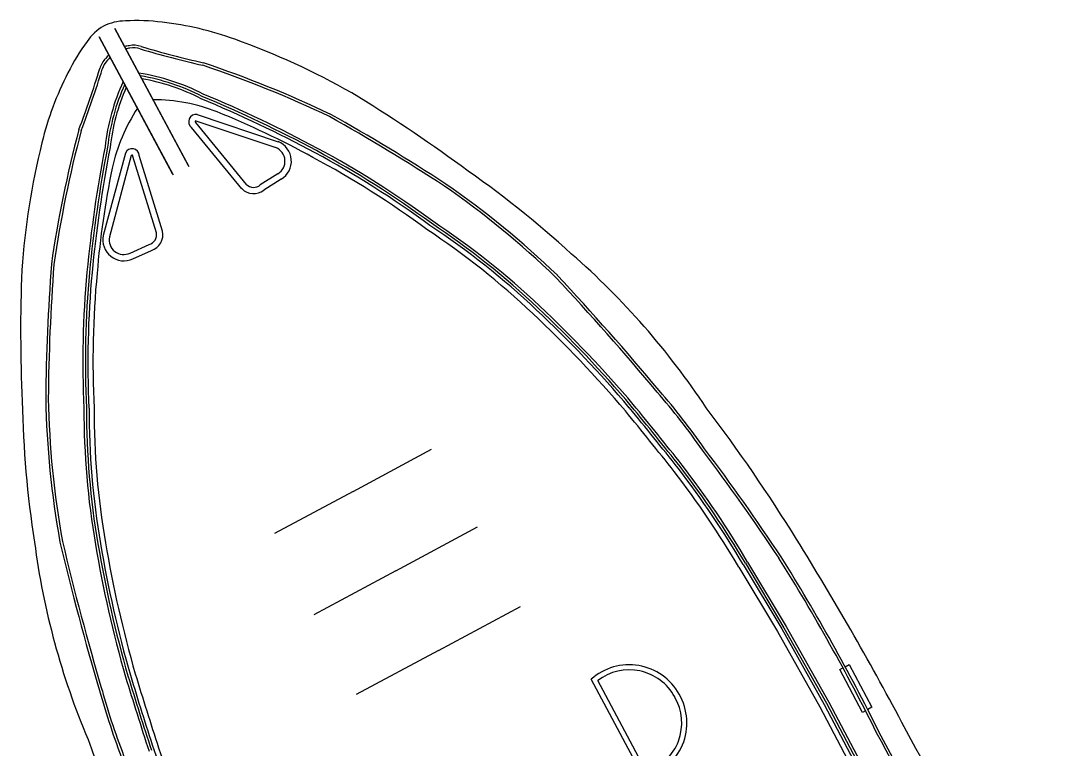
# Model space of a CAD drawing. Header units: metres. Extents: x 267365 to 277461, y 2088854 to 2108025.
# Drawn here: x 271069 to 271100.11, y 2092201.27 to 2092223.28 of the extents above; entities that cross this region are included whole.
import ezdxf

# ---------------------------------------------------------------- set-up
doc = ezdxf.new("R2010")
doc.units = ezdxf.units.M

msp = doc.modelspace()

# ---------------------------------------------------------------- linework, layer by layer
at = {"color": 30}
for p, q in [((271073.595, 2092218.661), (271071.379, 2092222.794)), ((271071.379, 2092222.794), (271073.612, 2092218.629)), ((271073.595, 2092218.661), (271071.379, 2092222.794)), ((271071.379, 2092222.794), (271073.612, 2092218.629)), ((271071.852, 2092223.049), (271074.086, 2092218.883)), ((271074.069, 2092218.915), (271071.852, 2092223.049)), ((271071.852, 2092223.049), (271074.086, 2092218.883)), ((271074.069, 2092218.915), (271071.852, 2092223.049)), ((271074.299, 2092220.261), (271076.718, 2092219.449)), ((271074.299, 2092220.261), (271076.718, 2092219.449)), ((271074.339, 2092220.45), (271076.785, 2092219.628)), ((271074.339, 2092220.45), (271076.785, 2092219.628)), ((271075.682, 2092218.208), (271074.17, 2092220.056)), ((271075.682, 2092218.208), (271074.17, 2092220.056)), ((271075.825, 2092218.337), (271074.296, 2092220.204)), ((271075.825, 2092218.337), (271074.296, 2092220.204)), ((271072.167, 2092219.285), (271071.498, 2092216.793)), ((271072.167, 2092219.285), (271071.498, 2092216.793)), ((271072.347, 2092219.214), (271071.684, 2092216.749)), ((271072.347, 2092219.214), (271071.684, 2092216.749)), ((271073.104, 2092216.879), (271072.395, 2092219.185)), ((271073.104, 2092216.879), (271072.395, 2092219.185)), ((271073.291, 2092216.926), (271072.589, 2092219.208)), ((271073.291, 2092216.926), (271072.589, 2092219.208)), ((271076.776, 2092218.657), (271076.243, 2092218.32)), ((271076.776, 2092218.657), (271076.243, 2092218.32)), ((271076.877, 2092218.494), (271076.355, 2092218.163)), ((271076.877, 2092218.494), (271076.355, 2092218.163)), ((271072.312, 2092216.263), (271072.887, 2092216.52)), ((271072.312, 2092216.263), (271072.887, 2092216.52)), ((271072.392, 2092216.089), (271072.956, 2092216.341)), ((271072.392, 2092216.089), (271072.956, 2092216.341)), ((271079.045, 2092209.066), (271081.418, 2092210.338)), ((271079.045, 2092209.066), (271081.418, 2092210.338)), ((271079.045, 2092209.066), (271081.418, 2092210.338)), ((271079.045, 2092209.066), (271076.672, 2092207.793)), ((271079.045, 2092209.066), (271076.672, 2092207.793)), ((271079.045, 2092209.066), (271076.672, 2092207.793)), ((271080.334, 2092206.662), (271082.811, 2092207.99)), ((271080.334, 2092206.662), (271082.811, 2092207.99)), ((271080.334, 2092206.662), (271082.811, 2092207.99)), ((271090.901, 2092206.893), (271092.066, 2092204.948)), ((271090.901, 2092206.893), (271092.066, 2092204.948)), ((271090.967, 2092206.932), (271092.132, 2092204.987)), ((271090.967, 2092206.932), (271092.132, 2092204.987)), ((271080.334, 2092206.662), (271077.857, 2092205.334)), ((271080.334, 2092206.662), (271077.857, 2092205.334)), ((271080.334, 2092206.662), (271077.857, 2092205.334)), ((271090.704, 2092206.774), (271091.867, 2092204.833)), ((271090.704, 2092206.774), (271091.867, 2092204.833)), ((271090.835, 2092206.853), (271092, 2092204.91)), ((271090.835, 2092206.853), (271092, 2092204.91)), ((271081.623, 2092204.259), (271084.107, 2092205.591)), ((271081.623, 2092204.259), (271084.107, 2092205.591)), ((271081.623, 2092204.259), (271084.107, 2092205.591)), ((271091.867, 2092204.833), (271093.15, 2092202.554)), ((271091.867, 2092204.833), (271093.15, 2092202.554)), ((271092, 2092204.91), (271093.284, 2092202.628)), ((271092, 2092204.91), (271093.284, 2092202.628)), ((271092.066, 2092204.948), (271093.352, 2092202.665)), ((271092.066, 2092204.948), (271093.352, 2092202.665)), ((271092.132, 2092204.987), (271093.419, 2092202.701)), ((271092.132, 2092204.987), (271093.419, 2092202.701)), ((271081.623, 2092204.259), (271079.138, 2092202.927)), ((271081.623, 2092204.259), (271079.138, 2092202.927)), ((271081.623, 2092204.259), (271079.138, 2092202.927)), ((271093.914, 2092203.77), (271094.031, 2092203.833)), ((271093.914, 2092203.77), (271094.031, 2092203.833)), ((271094.031, 2092203.833), (271094.722, 2092202.544)), ((271094.031, 2092203.833), (271094.722, 2092202.544)), ((271093.748, 2092203.681), (271093.846, 2092203.734)), ((271093.748, 2092203.681), (271093.846, 2092203.734)), ((271094.439, 2092202.392), (271093.748, 2092203.681)), ((271094.439, 2092202.392), (271093.748, 2092203.681)), ((271087.839, 2092200.413), (271086.243, 2092203.389)), ((271087.839, 2092200.413), (271086.243, 2092203.389)), ((271087.915, 2092200.595), (271086.437, 2092203.351)), ((271087.915, 2092200.595), (271086.437, 2092203.351)), ((271093.15, 2092202.554), (271095.143, 2092198.78)), ((271093.15, 2092202.554), (271095.143, 2092198.78)), ((271093.284, 2092202.628), (271095.278, 2092198.852)), ((271093.284, 2092202.628), (271095.278, 2092198.852)), ((271093.352, 2092202.665), (271095.346, 2092198.888)), ((271093.352, 2092202.665), (271095.346, 2092198.888)), ((271093.419, 2092202.701), (271095.414, 2092198.924)), ((271093.419, 2092202.701), (271095.414, 2092198.924)), ((271094.722, 2092202.544), (271094.596, 2092202.476)), ((271094.722, 2092202.544), (271094.596, 2092202.476)), ((271094.528, 2092202.44), (271094.439, 2092202.392)), ((271094.528, 2092202.44), (271094.439, 2092202.392))]:
    msp.add_line(p, q, dxfattribs=at)
for centre, radius, start, end in [((271072.357, 2092221.723), 1.635, 121.2515, 145.2011), ((271072.357, 2092221.723), 1.635, 121.2515, 145.2011), ((271072.203, 2092221.641), 1.635, 91.1992, 115.1488), ((271072.203, 2092221.641), 1.635, 91.1992, 115.1488), ((271072.492, 2092217.265), 6.02, 82.4602, 93.0786), ((271072.492, 2092217.265), 6.02, 82.4602, 93.0786), ((271072.237, 2092213.8), 9.491, 70.0542, 83.6778), ((271072.237, 2092213.8), 9.491, 70.0542, 83.6778), ((271075.842, 2092219.061), 6.02, 143.3217, 153.9401), ((271075.842, 2092219.061), 6.02, 143.3217, 153.9401), ((271072.456, 2092221.281), 1.258, 97.7444, 104.2609), ((271072.456, 2092221.281), 1.258, 97.7444, 104.2609), ((271072.456, 2092221.281), 1.181, 97.6349, 103.3356), ((271072.456, 2092221.281), 1.181, 97.6349, 103.3356), ((271072.418, 2092221.857), 0.683, 70.8921, 101.058), ((271072.418, 2092221.857), 0.683, 70.8921, 101.058), ((271072.418, 2092221.857), 0.606, 70.7267, 101.2635), ((271072.418, 2092221.857), 0.606, 70.7267, 101.2635), ((271081.668, 2092253.171), 32.046, 253.5965, 257.0877), ((271081.668, 2092253.171), 32.046, 253.5965, 257.0877), ((271081.668, 2092253.171), 31.969, 253.5999, 257.0946), ((271081.668, 2092253.171), 31.969, 253.5999, 257.0946), ((271067.802, 2092201.315), 22.74, 60.4606, 70.2801), ((271067.802, 2092201.315), 22.74, 60.4606, 70.2801), ((271072.058, 2092221.664), 0.683, 135.3423, 165.5081), ((271072.058, 2092221.664), 0.683, 135.3423, 165.5081), ((271072.517, 2092221.313), 1.258, 132.1393, 138.6559), ((271072.517, 2092221.313), 1.258, 132.1393, 138.6559), ((271072.517, 2092221.313), 1.181, 133.0647, 138.7654), ((271072.517, 2092221.313), 1.181, 133.0647, 138.7654), ((271040.857, 2092231.289), 31.969, 339.3057, 342.8004), ((271040.857, 2092231.289), 31.969, 339.3057, 342.8004), ((271040.857, 2092231.289), 32.046, 339.3126, 342.8038), ((271040.857, 2092231.289), 32.046, 339.3126, 342.8038), ((271072.058, 2092221.664), 0.606, 135.1368, 165.6736), ((271072.058, 2092221.664), 0.606, 135.1368, 165.6736), ((271063.378, 2092188.954), 34.808, 64.5504, 71.3535), ((271063.378, 2092188.954), 34.808, 64.5504, 71.3535), ((271063.378, 2092188.954), 34.885, 64.5462, 71.3599), ((271063.378, 2092188.954), 34.885, 64.5462, 71.3599), ((271078.869, 2092217.356), 9.491, 152.7225, 166.3461), ((271078.869, 2092217.356), 9.491, 152.7225, 166.3461), ((271071.577, 2092215.325), 6.452, 62.8323, 81.0908), ((271071.577, 2092215.325), 6.452, 62.8323, 81.0908), ((271071.577, 2092215.325), 6.375, 62.8051, 80.5673), ((271071.577, 2092215.325), 6.375, 62.8051, 80.5673), ((271071.577, 2092215.325), 6.298, 62.7775, 80.027), ((271071.577, 2092215.325), 6.298, 62.7775, 80.027), ((271077.964, 2092218.75), 6.452, 155.3094, 173.568), ((271077.964, 2092218.75), 6.452, 155.3094, 173.568), ((271077.964, 2092218.75), 6.375, 155.833, 173.5952), ((271077.964, 2092218.75), 6.375, 155.833, 173.5952), ((271077.964, 2092218.75), 6.298, 156.3732, 173.6228), ((271077.964, 2092218.75), 6.298, 156.3732, 173.6228), ((271072.999, 2092215.526), 5.367, 68.7994, 89.9015), ((271072.999, 2092215.526), 5.367, 68.7994, 89.9015), ((271059.235, 2092184.426), 39.547, 61.8314, 67.3606), ((271059.235, 2092184.426), 39.547, 61.8314, 67.3606), ((271059.235, 2092184.426), 39.624, 61.8313, 67.3562), ((271059.235, 2092184.426), 39.624, 61.8313, 67.3562), ((271059.235, 2092184.426), 39.701, 61.8313, 67.3518), ((271059.235, 2092184.426), 39.701, 61.8313, 67.3518), ((271055.622, 2092182.559), 45.082, 53.7035, 58.7451), ((271055.622, 2092182.559), 45.082, 53.7035, 58.7451), ((271077.01, 2092217.676), 5.367, 146.4988, 167.6008), ((271077.01, 2092217.676), 5.367, 146.4988, 167.6008), ((271074.302, 2092220.232), 0.22, 80.3972, 233.1437), ((271074.302, 2092220.232), 0.22, 80.3972, 233.1437), ((271074.302, 2092220.232), 0.0285, 96.514, 258.455), ((271074.302, 2092220.232), 0.0285, 96.514, 258.455), ((271064.466, 2092194.789), 27.79, 61.2533, 67.8586), ((271064.466, 2092194.789), 27.79, 61.2533, 67.8586), ((271048.645, 2092167.413), 60.726, 56.89969, 60.73003), ((271048.645, 2092167.413), 60.726, 56.89969, 60.73003), ((271048.645, 2092167.413), 60.802, 56.8987, 60.73244), ((271048.645, 2092167.413), 60.802, 56.8987, 60.73244), ((271104.466, 2092210.986), 34.885, 165.0404, 171.854), ((271104.466, 2092210.986), 34.885, 165.0404, 171.854), ((271104.466, 2092210.986), 34.808, 165.0467, 171.8498), ((271104.466, 2092210.986), 34.808, 165.0467, 171.8498), ((271076.546, 2092219.038), 0.637, 301.3123, 67.9216), ((271076.546, 2092219.038), 0.637, 301.3123, 67.9216), ((271091.723, 2092214.141), 22.74, 166.1202, 175.9397), ((271091.723, 2092214.141), 22.74, 166.1202, 175.9397), ((271110.531, 2092211.931), 39.701, 169.0485, 174.569), ((271110.531, 2092211.931), 39.701, 169.0485, 174.569), ((271110.531, 2092211.931), 39.624, 169.0441, 174.569), ((271110.531, 2092211.931), 39.624, 169.0441, 174.569), ((271110.531, 2092211.931), 39.547, 169.0397, 174.5688), ((271110.531, 2092211.931), 39.547, 169.0397, 174.5688), ((271072.369, 2092219.196), 0.22, 3.2566, 156.003), ((271072.369, 2092219.196), 0.22, 3.2566, 156.003), ((271076.546, 2092219.038), 0.445, 301.1089, 67.2299), ((271076.546, 2092219.038), 0.445, 301.1089, 67.2299), ((271064.176, 2092193.75), 29.072, 53.6402, 61.7415), ((271064.176, 2092193.75), 29.072, 53.6402, 61.7415), ((271064.176, 2092193.75), 29.149, 53.6439, 61.7416), ((271064.176, 2092193.75), 29.149, 53.6439, 61.7416), ((271072.369, 2092219.196), 0.0285, 337.9453, 139.8863), ((271072.369, 2092219.196), 0.0285, 337.9453, 139.8863), ((271064.176, 2092193.75), 28.842, 53.6288, 61.7411), ((271064.176, 2092193.75), 28.842, 53.6288, 61.7411), ((271064.176, 2092193.75), 28.995, 53.6364, 61.7414), ((271064.176, 2092193.75), 28.995, 53.6364, 61.7414), ((271099.004, 2092213.308), 27.79, 168.5417, 175.147), ((271099.004, 2092213.308), 27.79, 168.5417, 175.147), ((271064.4, 2092192.997), 31.486, 47.5572, 55.3346), ((271064.4, 2092192.997), 31.486, 47.5572, 55.3346), ((271076.044, 2092218.562), 0.505, 224.3346, 308.0062), ((271076.044, 2092218.562), 0.505, 224.3346, 308.0062), ((271076.044, 2092218.562), 0.314, 225.6922, 309.5333), ((271076.044, 2092218.562), 0.314, 225.6922, 309.5333), ((271066.462, 2092196.094), 26.979, 46.1167, 55.3335), ((271066.462, 2092196.094), 26.979, 46.1167, 55.3335), ((271066.462, 2092196.094), 27.056, 46.1123, 55.3357), ((271066.462, 2092196.094), 27.056, 46.1123, 55.3357), ((271068.156, 2092197.142), 24.011, 46.6648, 56.4897), ((271068.156, 2092197.142), 24.011, 46.6648, 56.4897), ((271068.156, 2092197.142), 24.087, 46.665, 56.4852), ((271068.156, 2092197.142), 24.087, 46.665, 56.4852), ((271072.796, 2092216.82), 0.314, 286.867, 10.7081), ((271072.796, 2092216.82), 0.314, 286.867, 10.7081), ((271072.796, 2092216.82), 0.505, 288.3941, 12.0656), ((271072.796, 2092216.82), 0.505, 288.3941, 12.0656), ((271068.156, 2092197.142), 23.78, 46.664, 56.5035), ((271068.156, 2092197.142), 23.78, 46.664, 56.5035), ((271068.156, 2092197.142), 23.934, 46.6645, 56.4943), ((271068.156, 2092197.142), 23.934, 46.6645, 56.4943), ((271072.122, 2092216.666), 0.637, 168.4786, 295.088), ((271072.122, 2092216.666), 0.637, 168.4786, 295.088), ((271072.122, 2092216.666), 0.445, 169.1704, 295.2913), ((271072.122, 2092216.666), 0.445, 169.1704, 295.2913), ((271070.661, 2092199.01), 22.831, 33.4205, 48.9677), ((271070.661, 2092199.01), 22.831, 33.4205, 48.9677), ((271130.562, 2092211.336), 60.802, 175.66783, 179.50157), ((271130.562, 2092211.336), 60.802, 175.66783, 179.50157), ((271130.562, 2092211.336), 60.726, 175.67024, 179.50058), ((271130.562, 2092211.336), 60.726, 175.67024, 179.50058), ((271114.085, 2092213.907), 45.082, 177.6552, 182.6967), ((271114.085, 2092213.907), 45.082, 177.6552, 182.6967), ((271100.03, 2092212.975), 29.149, 174.6587, 182.7563), ((271100.03, 2092212.975), 29.149, 174.6587, 182.7563), ((271100.03, 2092212.975), 29.072, 174.6588, 182.7601), ((271100.03, 2092212.975), 29.072, 174.6588, 182.7601), ((271100.03, 2092212.975), 28.995, 174.6589, 182.7639), ((271100.03, 2092212.975), 28.995, 174.6589, 182.7639), ((271100.03, 2092212.975), 28.842, 174.6592, 182.7715), ((271100.03, 2092212.975), 28.842, 174.6592, 182.7715), ((271023.925, 2092158.307), 83.895, 39.89177, 43.06425), ((271023.925, 2092158.307), 83.895, 39.89177, 43.06425), ((271023.925, 2092158.307), 83.819, 39.89132, 43.06285), ((271023.925, 2092158.307), 83.819, 39.89132, 43.06285), ((271060.014, 2092188.37), 36.055, 40.3042, 46.8203), ((271060.014, 2092188.37), 36.055, 40.3042, 46.8203), ((271060.014, 2092188.37), 35.748, 40.3079, 46.821), ((271060.014, 2092188.37), 35.748, 40.3079, 46.821), ((271060.014, 2092188.37), 35.902, 40.306, 46.8206), ((271060.014, 2092188.37), 35.902, 40.306, 46.8206), ((271060.014, 2092188.37), 35.979, 40.3051, 46.8205), ((271060.014, 2092188.37), 35.979, 40.3051, 46.8205), ((271096.813, 2092212.368), 27.056, 181.0645, 190.2879), ((271096.813, 2092212.368), 27.056, 181.0645, 190.2879), ((271096.813, 2092212.368), 26.979, 181.0668, 190.2836), ((271096.813, 2092212.368), 26.979, 181.0668, 190.2836), ((271071.706, 2092197.749), 21.866, 35.0556, 40.8897), ((271071.706, 2092197.749), 21.866, 35.0556, 40.8897), ((271071.706, 2092197.749), 21.943, 35.0591, 40.8879), ((271071.706, 2092197.749), 21.943, 35.0591, 40.8879), ((271100.533, 2092212.371), 31.486, 181.0657, 188.8431), ((271100.533, 2092212.371), 31.486, 181.0657, 188.8431), ((271095.003, 2092211.537), 24.087, 179.9151, 189.7352), ((271095.003, 2092211.537), 24.087, 179.9151, 189.7352), ((271095.003, 2092211.537), 24.011, 179.9106, 189.7355), ((271095.003, 2092211.537), 24.011, 179.9106, 189.7355), ((271095.003, 2092211.537), 23.934, 179.906, 189.7357), ((271095.003, 2092211.537), 23.934, 179.906, 189.7357), ((271095.003, 2092211.537), 23.78, 179.8968, 189.7362), ((271095.003, 2092211.537), 23.78, 179.8968, 189.7362), ((270995.298, 2092135.864), 119.233, 38.30231, 39.4308), ((270995.298, 2092135.864), 119.233, 38.30231, 39.4308), ((270995.298, 2092135.864), 119.309, 38.30211, 39.43108), ((270995.298, 2092135.864), 119.309, 38.30211, 39.43108), ((270995.298, 2092135.864), 119.386, 38.30191, 39.43136), ((270995.298, 2092135.864), 119.386, 38.30191, 39.43136), ((271050.704, 2092181.808), 49.078, 31.7291, 37.3534), ((271050.704, 2092181.808), 49.078, 31.7291, 37.3534), ((270995.298, 2092135.864), 119.079, 38.3027, 39.43024), ((270995.298, 2092135.864), 119.079, 38.3027, 39.43024), ((271036.533, 2092170.293), 66.468, 33.56916, 37.01545), ((271036.533, 2092170.293), 66.468, 33.56916, 37.01545), ((271036.533, 2092170.293), 66.545, 33.56828, 37.01432), ((271036.533, 2092170.293), 66.545, 33.56828, 37.01432), ((271066.832, 2092192.744), 27.689, 30.4497, 37.6851), ((271066.832, 2092192.744), 27.689, 30.4497, 37.6851), ((271066.832, 2092192.744), 27.843, 30.4497, 37.6868), ((271066.832, 2092192.744), 27.843, 30.4497, 37.6868), ((271066.832, 2092192.744), 27.919, 30.4497, 37.6877), ((271066.832, 2092192.744), 27.919, 30.4497, 37.6877), ((271066.832, 2092192.744), 27.996, 30.4497, 37.6885), ((271066.832, 2092192.744), 27.996, 30.4497, 37.6885), ((271092.061, 2092210.485), 22.831, 187.4326, 202.9797), ((271092.061, 2092210.485), 22.831, 187.4326, 202.9797), ((271151.825, 2092226.887), 83.895, 193.33602, 196.50849), ((271151.825, 2092226.887), 83.895, 193.33602, 196.50849), ((271151.825, 2092226.887), 83.819, 193.33742, 196.50895), ((271151.825, 2092226.887), 83.819, 193.33742, 196.50895), ((271106.815, 2092213.465), 35.748, 189.5793, 196.0923), ((271106.815, 2092213.465), 35.748, 189.5793, 196.0923), ((271012.655, 2092158.044), 93.938, 27.96001, 31.85219), ((271012.655, 2092158.044), 93.938, 27.96001, 31.85219), ((271106.815, 2092213.465), 36.055, 189.58, 196.0961), ((271106.815, 2092213.465), 36.055, 189.58, 196.0961), ((271106.815, 2092213.465), 35.979, 189.5798, 196.0952), ((271106.815, 2092213.465), 35.979, 189.5798, 196.0952), ((271106.815, 2092213.465), 35.902, 189.5796, 196.0942), ((271106.815, 2092213.465), 35.902, 189.5796, 196.0942), ((271039.903, 2092174.497), 61.357, 26.39387, 32.0383), ((271039.903, 2092174.497), 61.357, 26.39387, 32.0383), ((271039.903, 2092174.497), 61.433, 26.39504, 32.03925), ((271039.903, 2092174.497), 61.433, 26.39504, 32.03925), ((271087.39, 2092202.11), 1.719, 28.7508, 131.8847), ((271087.39, 2092202.11), 1.719, 28.7508, 131.8847), ((271186.361, 2092238.311), 119.386, 196.9689, 198.09835), ((271186.361, 2092238.311), 119.386, 196.9689, 198.09835), ((271186.361, 2092238.311), 119.309, 196.96918, 198.09816), ((271186.361, 2092238.311), 119.309, 196.96918, 198.09816), ((271186.361, 2092238.311), 119.233, 196.96946, 198.09796), ((271186.361, 2092238.311), 119.233, 196.96946, 198.09796), ((271186.361, 2092238.311), 119.079, 196.97003, 198.09756), ((271186.361, 2092238.311), 119.079, 196.97003, 198.09756), ((271087.39, 2092202.11), 1.565, 28.669, 127.5065), ((271087.39, 2092202.11), 1.565, 28.669, 127.5065), ((271092.532, 2092208.916), 21.943, 195.5124, 201.3412), ((271092.532, 2092208.916), 21.943, 195.5124, 201.3412), ((271092.532, 2092208.916), 21.866, 195.5106, 201.3446), ((271092.532, 2092208.916), 21.866, 195.5106, 201.3446), ((271087.422, 2092202.071), 1.71, 284.0967, 30.4009), ((271087.422, 2092202.071), 1.71, 284.0967, 30.4009), ((271087.422, 2092202.071), 1.556, 288.4656, 30.4814), ((271087.422, 2092202.071), 1.556, 288.4656, 30.4814), ((270469.046, 2091862.291), 712.788, 27.705083, 28.471036), ((270469.046, 2091862.291), 712.788, 27.705083, 28.471036), ((270467.076, 2091864.414), 712.692, 27.480541, 28.252532), ((270467.076, 2091864.414), 712.692, 27.480541, 28.252532), ((270467.076, 2091864.414), 712.768, 27.480545, 28.252432), ((270467.076, 2091864.414), 712.768, 27.480545, 28.252432), ((271117.432, 2092217.587), 49.078, 199.0468, 204.6712), ((271117.432, 2092217.587), 49.078, 199.0468, 204.6712), ((271099.398, 2092210.206), 27.843, 198.7134, 205.9505), ((271099.398, 2092210.206), 27.843, 198.7134, 205.9505), ((271099.398, 2092210.206), 27.689, 198.7151, 205.9505), ((271099.398, 2092210.206), 27.689, 198.7151, 205.9505)]:
    msp.add_arc(centre, radius, start, end, dxfattribs=at)

doc.saveas('drawing.dxf')
